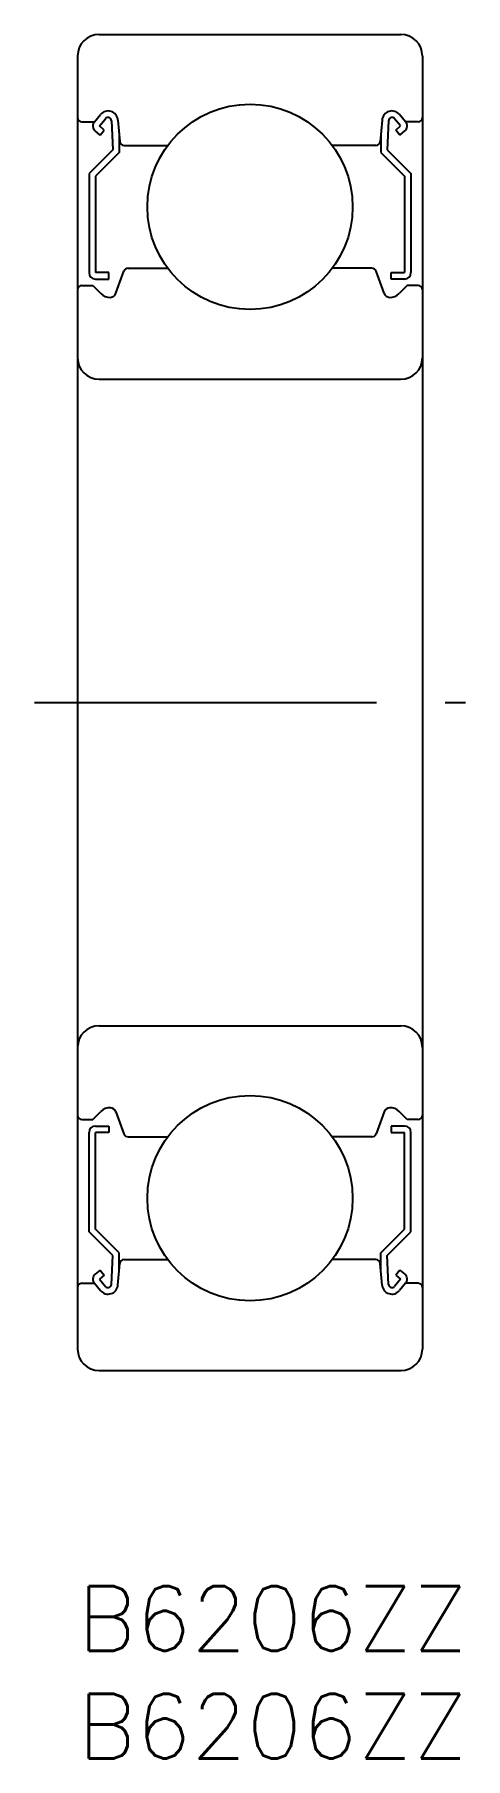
# Model space of a CAD drawing. Extents: x -2 to 18, y -8 to 72.
import ezdxf

# ---------------------------------------------------------------- set-up
doc = ezdxf.new("R2010")
doc.units = 0
doc.header["$LTSCALE"] = 0.5
doc.linetypes.add('CENTER', pattern=[50.8, 31.75, -6.35, 6.35, -6.35])
for name, color, linetype in [('MSM_CENTER', 1, 'CENTER'), ('MSM_CONTINUOUS', 7, 'CONTINUOUS'), ('MSM_PART_NUMBER', 7, 'CONTINUOUS')]:
    doc.layers.add(name, color=color, linetype=linetype)
doc.styles.get("Standard").update_dxf_attribs({"font": 'txt.shx', "height": 3, "bigfont": 'bigfont.shx'})

# ---------------------------------------------------------------- blocks, each defined once
blk = doc.blocks.new('*U2')
at = {"layer": 'MSM_PART_NUMBER'}
blk.add_text('B6206ZZ', height=3, dxfattribs=at).set_placement((0, -3))
blk = doc.blocks.new('*U3')
at = {"layer": 'MSM_PART_NUMBER'}
blk.add_text('B6206ZZ', height=3, dxfattribs=at).set_placement((0, -8))

msp = doc.modelspace()

# ---------------------------------------------------------------- linework, layer by layer
at = {"layer": 'MSM_CENTER'}
msp.add_line((-2, 41), (18, 41), dxfattribs=at)
at = {"layer": 'MSM_CONTINUOUS'}
for p, q in [((1, 72), (15, 72)), ((0, 71), (0, 11)), ((16, 71), (16, 11)), ((0.78, 67.95), (1.063, 68.286)), ((1.01, 67.757), (1.292, 68.093)), ((1.873, 68.03), (1.96, 67.033)), ((14.127, 68.03), (14.04, 67.033)), ((14.99, 67.757), (14.708, 68.093)), ((15.22, 67.95), (14.937, 68.286)), ((0.2, 67.95), (0.78, 67.95)), ((1.046, 67.334), (0.816, 67.527)), ((1.239, 67.564), (1.01, 67.757)), ((1.046, 67.334), (1.239, 67.564)), ((1.574, 67.997), (1.63, 66.654)), ((1.93, 67.377), (1.93, 66.53)), ((14.07, 67.377), (14.07, 66.53)), ((14.426, 67.997), (14.37, 66.654)), ((14.761, 67.564), (14.99, 67.757)), ((14.954, 67.334), (14.761, 67.564)), ((14.954, 67.334), (15.184, 67.527)), ((15.8, 67.95), (15.22, 67.95)), ((1.63, 66.654), (0.53, 65.554)), ((1.93, 66.53), (0.83, 65.43)), ((2.159, 66.85), (4.184, 66.85)), ((13.841, 66.85), (11.816, 66.85)), ((14.07, 66.53), (15.17, 65.43)), ((14.37, 66.654), (15.47, 65.554)), ((0.53, 65.554), (0.53, 60.95)), ((0.83, 65.43), (0.83, 60.95)), ((15.17, 65.43), (15.17, 60.95)), ((15.47, 65.554), (15.47, 60.95)), ((1.45, 60.95), (0.83, 60.95)), ((1.45, 60.65), (1.45, 60.95)), ((1.782, 59.997), (2.153, 61.018)), ((2.341, 61.15), (4.184, 61.15)), ((13.659, 61.15), (11.816, 61.15)), ((14.218, 59.997), (13.847, 61.018)), ((14.55, 60.95), (15.17, 60.95)), ((14.55, 60.65), (14.55, 60.95)), ((0.2, 60.35), (0.7, 60.35)), ((0.7, 60.35), (1.074, 59.976)), ((0.83, 60.65), (1.45, 60.65)), ((15.17, 60.65), (14.55, 60.65)), ((15.3, 60.35), (14.926, 59.976)), ((15.8, 60.35), (15.3, 60.35)), ((1, 56), (15, 56)), ((1, 26), (15, 26)), ((0.2, 21.65), (0.7, 21.65)), ((0.7, 21.65), (1.074, 22.024)), ((1.782, 22.003), (2.153, 20.982)), ((14.218, 22.003), (13.847, 20.982)), ((15.3, 21.65), (14.926, 22.024)), ((15.8, 21.65), (15.3, 21.65)), ((0.53, 16.446), (0.53, 21.05)), ((0.83, 21.35), (1.45, 21.35)), ((0.83, 16.57), (0.83, 21.05)), ((1.45, 21.05), (0.83, 21.05)), ((1.45, 21.35), (1.45, 21.05)), ((2.341, 20.85), (4.184, 20.85)), ((13.659, 20.85), (11.816, 20.85)), ((15.17, 21.35), (14.55, 21.35)), ((14.55, 21.35), (14.55, 21.05)), ((14.55, 21.05), (15.17, 21.05)), ((15.17, 16.57), (15.17, 21.05)), ((15.47, 16.446), (15.47, 21.05)), ((1.63, 15.346), (0.53, 16.446)), ((1.93, 15.47), (0.83, 16.57)), ((14.07, 15.47), (15.17, 16.57)), ((14.37, 15.346), (15.47, 16.446)), ((1.574, 14.003), (1.63, 15.346)), ((1.93, 14.623), (1.93, 15.47)), ((14.07, 14.623), (14.07, 15.47)), ((14.426, 14.003), (14.37, 15.346)), ((1.046, 14.666), (0.816, 14.473)), ((1.239, 14.436), (1.01, 14.243)), ((1.046, 14.666), (1.239, 14.436)), ((1.873, 13.97), (1.96, 14.967)), ((2.159, 15.15), (4.184, 15.15)), ((13.841, 15.15), (11.816, 15.15)), ((14.127, 13.97), (14.04, 14.967)), ((14.954, 14.666), (14.761, 14.436)), ((14.761, 14.436), (14.99, 14.243)), ((14.954, 14.666), (15.184, 14.473)), ((0.2, 14.05), (0.78, 14.05)), ((0.78, 14.05), (1.063, 13.714)), ((1.01, 14.243), (1.292, 13.907)), ((14.99, 14.243), (14.708, 13.907)), ((15.22, 14.05), (14.937, 13.714)), ((15.8, 14.05), (15.22, 14.05)), ((1, 10), (15, 10))]:
    msp.add_line(p, q, dxfattribs=at)
for centre in [(8, 64), (8, 18)]:
    msp.add_circle(centre, 4.763, dxfattribs=at)
for centre, radius, start, end in [((1, 71), 1, 90, 180), ((15, 71), 1, 0, 90), ((0.2, 68.15), 0.2, 180, 270), ((1.415, 67.99), 0.46, 4.98747, 139.90726), ((1.414, 67.99), 0.16, 2.37526, 139.99323), ((14.585, 67.99), 0.46, 40.09274, 175.01253), ((14.586, 67.99), 0.16, 40.00677, 177.62474), ((15.8, 68.15), 0.2, 270, 0), ((1.009, 67.756), 0.3, 139.90726, 229.9975), ((14.991, 67.756), 0.3, 310.0025, 40.09274), ((2.159, 67.05), 0.2, 184.98747, 270), ((13.841, 67.05), 0.2, 270, 355.01253), ((0.83, 60.95), 0.3, 180, 270), ((2.341, 60.95), 0.2, 90, 160.03041), ((13.659, 60.95), 0.2, 19.96959, 90), ((15.17, 60.95), 0.3, 270, 0), ((0.2, 60.15), 0.2, 90, 180), ((15.8, 60.15), 0.2, 0, 90), ((1.498, 60.4), 0.6, 225, 272.80495), ((1.5, 60.1), 0.3, 275.2265, 340.03041), ((14.5, 60.1), 0.3, 199.96959, 264.7735), ((14.502, 60.4), 0.6, 267.19505, 315), ((1, 57), 1, 180, 270), ((15, 57), 1, 270, 0), ((1, 25), 1, 90, 180), ((15, 25), 1, 0, 90), ((0.2, 21.85), 0.2, 180, 270), ((1.498, 21.6), 0.6, 87.19505, 135), ((1.5, 21.9), 0.3, 19.96959, 84.7735), ((14.5, 21.9), 0.3, 95.2265, 160.03041), ((14.502, 21.6), 0.6, 45, 92.80495), ((15.8, 21.85), 0.2, 270, 0), ((0.83, 21.05), 0.3, 90, 180), ((2.341, 21.05), 0.2, 199.96959, 270), ((13.659, 21.05), 0.2, 270, 340.03041), ((15.17, 21.05), 0.3, 0, 90), ((1.009, 14.244), 0.3, 130.0025, 220.09274), ((2.159, 14.95), 0.2, 90, 175.01253), ((13.841, 14.95), 0.2, 4.98747, 90), ((14.991, 14.244), 0.3, 319.90726, 49.9975), ((0.2, 13.85), 0.2, 90, 180), ((1.415, 14.01), 0.46, 220.09274, 355.01253), ((1.414, 14.01), 0.16, 220.00677, 357.62474), ((14.585, 14.01), 0.46, 184.98747, 319.90726), ((14.586, 14.01), 0.16, 182.37526, 319.99323), ((15.8, 13.85), 0.2, 0, 90), ((1, 11), 1, 180, 270), ((15, 11), 1, 270, 0)]:
    msp.add_arc(centre, radius, start, end, dxfattribs=at)

# ---------------------------------------------------------------- block references
for name in ['*U2', '*U3']:
    msp.add_blockref(name, (0, 0), dxfattribs=at)

doc.saveas('drawing.dxf')
